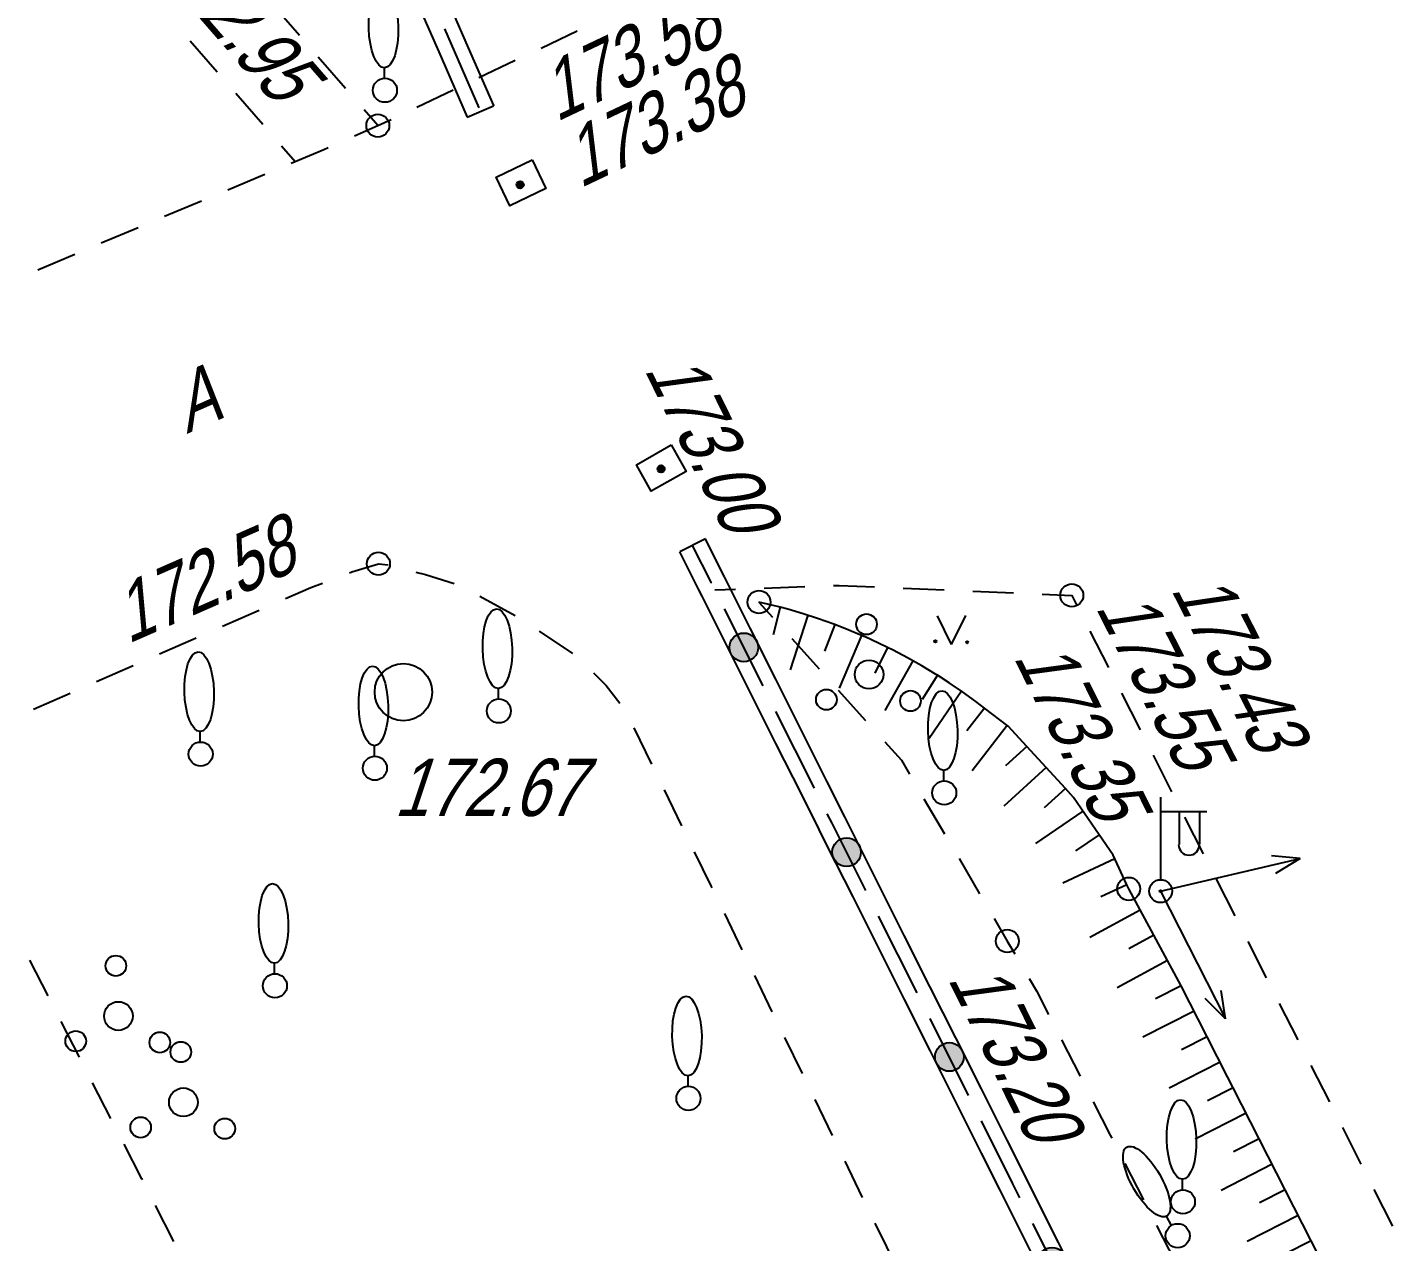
# Model space of a CAD drawing. Header units: metres. Extents: x -584 to -429, y 22748 to 22926.
# Drawn here: x -537.72 to -513.84, y 22766.34 to 22787.53 of the extents above; entities that cross this region are included whole.
import ezdxf
from ezdxf.enums import TextEntityAlignment as Align

# ---------------------------------------------------------------- set-up
doc = ezdxf.new("R2010")
doc.units = ezdxf.units.M
doc.header["$MEASUREMENT"] = 0
for name, color, linetype, lineweight in [('Горизонтали', 7, 'Continuous', 25), ('Граница улицы', 7, 'Continuous', 25), ('Колодцы', 7, 'Continuous', 25), ('Леса и газоны', 7, 'Continuous', 25), ('Ограды', 7, 'Continuous', 25), ('Отдельно стоящее дерево', 7, 'Continuous', 25), ('Откосы', 7, 'Continuous', 25), ('Фонари', 7, 'Continuous', 25)]:
    doc.layers.add(name, color=color, linetype=linetype, lineweight=lineweight)
doc.styles.add('Style-RUSSIAN_1251 I 0.32289', font='RUSSIAN_1251.shx', dxfattribs={"oblique": 18.5})

# ---------------------------------------------------------------- blocks, each defined once
blk = doc.blocks.new('PIKET_41')
at = {"layer": 'Горизонтали', "color": 7, "linetype": 'Continuous', "lineweight": 25}
blk.add_arc((0, 0), 0.2, 0, 360, dxfattribs=at)
blk = doc.blocks.new('TOCSKA')
at = {"layer": 'Ограды', "linetype": 'Continuous', "lineweight": 25}
h = blk.add_hatch(color=7, dxfattribs=at)
edge = h.paths.add_edge_path()
edge.add_arc((0, 0), 0.0625, 0, 360)
at = {"layer": 'Ограды', "color": 7, "linetype": 'Continuous', "lineweight": 25}
blk.add_circle((0, 0), 0.0625, dxfattribs=at)
blk = doc.blocks.new('TOCSKA_1')
at = {"layer": 'Ограды', "linetype": 'Continuous', "lineweight": 25}
h = blk.add_hatch(color=7, dxfattribs=at)
edge = h.paths.add_edge_path()
edge.add_arc((0, 0), 0.0625, 0, 360)
at = {"layer": 'Ограды', "color": 7, "linetype": 'Continuous', "lineweight": 25}
blk.add_circle((0, 0), 0.0625, dxfattribs=at)
blk = doc.blocks.new('PIKET_42')
at = {"layer": 'Горизонтали', "color": 7, "linetype": 'Continuous', "lineweight": 25}
blk.add_arc((0, 0), 0.2, 0, 360, dxfattribs=at)
blk = doc.blocks.new('PIKET_43')
at = {"layer": 'Горизонтали', "color": 7, "linetype": 'Continuous', "lineweight": 25}
blk.add_arc((0, 0), 0.2, 0, 360, dxfattribs=at)
blk = doc.blocks.new('KOLOD_19')
at = {"layer": 'Колодцы', "color": 7, "linetype": 'Continuous', "lineweight": 25}
blk.add_arc((0, 0), 0.5, 0, 360, dxfattribs=at)
blk = doc.blocks.new('GAZON')
at = {"layer": 'Леса и газоны', "color": 7, "linetype": 'Continuous', "lineweight": 25}
for p in [(-0.248, 0.499), (0.251, 0.502)]:
    blk.add_line(p, (0, 0), dxfattribs=at)
for centre in [(-0.277, 0.056), (0.278, 0.039)]:
    blk.add_arc(centre, 0.02, 0, 360, dxfattribs=at)
blk.add_point((-0.29, 0.043), dxfattribs=at)
blk = doc.blocks.new('msdElementTypeLineString_7')
at = {"layer": 'Граница улицы', "color": 7, "linetype": 'Continuous', "lineweight": 25}
for p, q in [((0.154, 33.227), (0.001, 33.555)), ((1.185, 31.006), (0.88, 31.663)), ((1.699, 29.895), (1.395, 30.552)), ((2.213, 28.784), (1.909, 29.441)), ((2.727, 27.672), (2.423, 28.33)), ((3.241, 26.561), (2.937, 27.219)), ((3.755, 25.45), (3.451, 26.107)), ((4.752, 23.213), (4.462, 23.877)), ((5.24, 22.091), (4.951, 22.755)), ((5.729, 20.968), (5.44, 21.632)), ((6.218, 19.846), (5.929, 20.51)), ((6.707, 18.723), (6.418, 19.387)), ((7.196, 17.6), (6.907, 18.265)), ((7.685, 16.478), (7.396, 17.142)), ((8.174, 15.355), (7.885, 16.02)), ((8.663, 14.233), (8.373, 14.897)), ((9.152, 13.11), (8.862, 13.774)), ((10.146, 12.405), (9.55, 12.816)), ((11.155, 11.71), (10.558, 12.121)), ((12.163, 11.016), (11.567, 11.427)), ((13.172, 10.321), (12.575, 10.732)), ((15.1, 8.815), (14.54, 9.275)), ((16.046, 8.037), (15.486, 8.497)), ((16.854, 7.119), (16.379, 7.665)), ((17.658, 6.195), (17.182, 6.742)), ((18.461, 5.271), (17.986, 5.818)), ((20.068, 3.423), (19.593, 3.97)), ((20.871, 2.499), (20.396, 3.046)), ((21.675, 1.575), (21.199, 2.122)), ((22.478, 0.651), (22.003, 1.198)), ((23.044, 0.001), (22.806, 0.274))]:
    blk.add_line(p, q, dxfattribs=at)
at = {"layer": 'Граница улицы', "color": 7, "linetype": 'Continuous', "lineweight": 25, "flags": 128}
for points in [[(0.67, 32.117), (0.384, 32.736), (0.366, 32.774)], [(4.263, 24.336), (4.13, 24.641), (3.965, 24.996)], [(14.154, 9.592), (13.763, 9.914), (13.583, 10.038)], [(19.265, 4.347), (18.985, 4.669), (18.789, 4.894)]]:
    blk.add_lwpolyline(points, dxfattribs=at)
blk = doc.blocks.new('PIKET_72')
at = {"layer": 'Горизонтали', "color": 7, "linetype": 'Continuous', "lineweight": 25}
blk.add_arc((0, 0), 0.2, 0, 360, dxfattribs=at)
blk = doc.blocks.new('FONAR5_6')
at = {"layer": 'Фонари', "color": 7, "linetype": 'Continuous', "lineweight": 25}
for p, q in [((0.003, 0.2), (0.003, 1.641)), ((0.017, 1.388), (0.805, 1.388)), ((0.322, 1.371), (0.322, 0.816)), ((0.676, 1.378), (0.676, 0.823))]:
    blk.add_line(p, q, dxfattribs=at)
for centre, radius, start, end in [((0.496, 0.809), 0.181, 180, 0), ((0, 0), 0.2, 0, 360), ((0, 0), 0.02, 0, 360)]:
    blk.add_arc(centre, radius, start, end, dxfattribs=at)
blk = doc.blocks.new('STRFON_18')
at = {"layer": 'Фонари', "color": 7, "linetype": 'Continuous', "lineweight": 25, "flags": 128}
for points in [[(0, 0), (2.5, 0)], [(2.5, 0), (2.025, 0.157)], [(2.5, 0), (2.025, -0.156)]]:
    blk.add_lwpolyline(points, dxfattribs=at)
blk = doc.blocks.new('STRFON_19')
at = {"layer": 'Фонари', "color": 7, "linetype": 'Continuous', "lineweight": 25, "flags": 128}
for points in [[(0, 0), (2.5, 0)], [(2.5, 0), (2.025, 0.157)], [(2.5, 0), (2.025, -0.156)]]:
    blk.add_lwpolyline(points, dxfattribs=at)
blk = doc.blocks.new('PIKET_73')
at = {"layer": 'Горизонтали', "color": 7, "linetype": 'Continuous', "lineweight": 25}
blk.add_arc((0, 0), 0.2, 0, 360, dxfattribs=at)
blk = doc.blocks.new('msdElementTypeLineString_9')
at = {"layer": 'Граница улицы', "color": 7, "linetype": 'Continuous', "lineweight": 25}
for p, q in [((9.674, 24.226), (10.289, 23.888)), ((5.182, 23.702), (5.824, 23.984)), ((4.081, 23.22), (4.724, 23.502)), ((10.709, 23.618), (11.292, 23.226)), ((2.981, 22.737), (3.623, 23.019)), ((1.88, 22.254), (2.523, 22.536)), ((0.78, 21.771), (1.422, 22.053)), ((12.364, 21.928), (12.671, 21.297)), ((0.001, 21.43), (0.322, 21.571)), ((12.89, 20.847), (13.197, 20.216)), ((13.942, 18.686), (14.249, 18.055)), ((14.467, 17.606), (14.774, 16.975)), ((14.993, 16.525), (15.3, 15.894)), ((15.519, 15.444), (15.826, 14.813)), ((16.045, 14.364), (16.351, 13.733)), ((17.096, 12.203), (17.403, 11.572)), ((17.622, 11.122), (17.929, 10.491)), ((18.147, 10.041), (18.454, 9.41)), ((18.673, 8.961), (18.98, 8.33)), ((19.199, 7.88), (19.506, 7.249)), ((19.725, 6.8), (20.032, 6.169)), ((20.25, 5.719), (20.557, 5.088)), ((20.776, 4.638), (21.083, 4.007)), ((21.302, 3.558), (21.609, 2.927)), ((21.828, 2.477), (22.135, 1.846)), ((22.353, 1.397), (22.66, 0.766)), ((22.879, 0.316), (23.032, 0.001))]:
    blk.add_line(p, q, dxfattribs=at)
at = {"layer": 'Граница улицы', "color": 7, "linetype": 'Continuous', "lineweight": 25, "flags": 128}
for points in [[(7.396, 24.636), (7.44, 24.653), (7.904, 24.793), (8.073, 24.775)], [(8.555, 24.648), (8.725, 24.606), (9.228, 24.448)], [(6.282, 24.185), (6.721, 24.378), (6.929, 24.457)], [(11.658, 22.889), (11.879, 22.668), (12.119, 22.361)], [(13.416, 19.767), (13.705, 19.173), (13.723, 19.136)], [(16.57, 13.283), (16.77, 12.872), (16.877, 12.652)]]:
    blk.add_lwpolyline(points, dxfattribs=at)
blk = doc.blocks.new('msdElementTypeLineString_10')
at = {"layer": 'Граница улицы', "color": 7, "linetype": 'Continuous', "lineweight": 25}
for p, q in [((0.001, 20.559), (0.358, 20.571)), ((0.858, 20.589), (1.572, 20.615)), ((3.286, 20.588), (4, 20.557)), ((4.5, 20.536), (5.214, 20.505)), ((6.547, 19.839), (6.871, 19.201)), ((7.098, 18.756), (7.422, 18.118)), ((7.648, 17.673), (7.973, 17.035)), ((8.199, 16.59), (8.524, 15.952)), ((8.75, 15.506), (9.074, 14.869)), ((9.301, 14.423), (9.625, 13.786)), ((9.852, 13.34), (10.176, 12.703)), ((10.403, 12.257), (10.727, 11.62)), ((10.954, 11.174), (11.278, 10.537)), ((11.505, 10.091), (11.829, 9.454)), ((12.056, 9.008), (12.38, 8.371)), ((12.607, 7.925), (12.931, 7.288)), ((13.157, 6.842), (13.482, 6.204)), ((13.708, 5.759), (14.033, 5.121)), ((14.259, 4.676), (14.583, 4.038)), ((14.81, 3.593), (15.134, 2.955)), ((15.359, 2.509), (15.671, 1.865)), ((15.889, 1.415), (16.202, 0.772)), ((16.42, 0.322), (16.576, 0))]:
    blk.add_line(p, q, dxfattribs=at)
at = {"layer": 'Граница улицы', "color": 7, "linetype": 'Continuous', "lineweight": 25, "flags": 128}
for points in [[(2.072, 20.632), (2.17, 20.636), (2.786, 20.609)], [(5.714, 20.484), (6.23, 20.462), (6.32, 20.284)]]:
    blk.add_lwpolyline(points, dxfattribs=at)
blk = doc.blocks.new('msdElementTypeLineString_11')
at = {"layer": 'Ограды', "linetype": 'Continuous', "lineweight": 25}
h = blk.add_hatch(color=7, dxfattribs=at)
edge = h.paths.add_edge_path()
edge.add_arc((1.643, 22.872), 0.25, 0, 360)
h = blk.add_hatch(color=7, dxfattribs=at)
edge = h.paths.add_edge_path()
edge.add_arc((3.437, 19.297), 0.25, 0, 360)
h = blk.add_hatch(color=7, dxfattribs=at)
edge = h.paths.add_edge_path()
edge.add_arc((5.231, 15.722), 0.25, 0, 360)
h = blk.add_hatch(color=7, dxfattribs=at)
edge = h.paths.add_edge_path()
edge.add_arc((7.024, 12.147), 0.25, 0, 360)
h = blk.add_hatch(color=7, dxfattribs=at)
edge = h.paths.add_edge_path()
edge.add_arc((8.818, 8.572), 0.25, 0, 360)
h = blk.add_hatch(color=7, dxfattribs=at)
edge = h.paths.add_edge_path()
edge.add_arc((10.612, 4.996), 0.25, 0, 360)
h = blk.add_hatch(color=7, dxfattribs=at)
edge = h.paths.add_edge_path()
edge.add_arc((12.406, 1.421), 0.25, 0, 360)
at = {"layer": 'Ограды', "color": 7, "linetype": 'Continuous', "lineweight": 25}
for p, q in [((0.973, 24.764), (0.527, 24.54)), ((1.979, 22.202), (1.307, 23.543)), ((2.203, 22.314), (1.754, 23.208)), ((1.756, 22.09), (1.307, 22.984)), ((2.651, 21.42), (2.203, 22.314)), ((2.204, 21.196), (1.756, 22.09)), ((2.876, 20.414), (2.203, 21.755)), ((3.1, 20.527), (2.651, 21.42)), ((2.653, 20.302), (2.204, 21.196)), ((3.996, 18.739), (3.548, 19.633)), ((3.55, 18.515), (3.101, 19.409)), ((4.445, 17.845), (3.996, 18.739)), ((3.998, 17.621), (3.55, 18.515)), ((4.67, 16.839), (3.997, 18.18)), ((4.893, 16.951), (4.445, 17.845)), ((4.446, 16.727), (3.998, 17.621)), ((4.895, 15.833), (4.446, 16.727)), ((5.342, 16.058), (4.893, 16.951)), ((5.567, 15.052), (4.894, 16.392)), ((5.79, 15.164), (5.342, 16.058)), ((5.343, 14.94), (4.895, 15.833)), ((6.239, 14.27), (5.79, 15.164)), ((5.792, 14.046), (5.343, 14.94)), ((7.136, 12.482), (6.687, 13.376)), ((6.689, 12.258), (6.24, 13.152)), ((7.361, 11.476), (6.688, 12.817)), ((7.584, 11.589), (7.136, 12.482)), ((7.137, 11.364), (6.689, 12.258)), ((8.033, 10.695), (7.584, 11.589)), ((7.586, 10.471), (7.137, 11.364)), ((8.258, 9.689), (7.585, 11.03)), ((8.481, 9.801), (8.033, 10.695)), ((8.034, 9.577), (7.586, 10.471)), ((8.93, 8.907), (8.481, 9.801)), ((8.483, 8.683), (8.034, 9.577)), ((9.155, 7.901), (8.482, 9.242)), ((9.378, 8.013), (8.93, 8.907)), ((8.931, 7.789), (8.483, 8.683)), ((9.826, 7.12), (9.378, 8.013)), ((9.38, 6.895), (8.931, 7.789)), ((10.051, 6.114), (9.379, 7.454)), ((10.275, 6.226), (9.826, 7.12)), ((9.828, 6.001), (9.38, 6.895)), ((10.723, 5.332), (10.275, 6.226)), ((10.276, 5.108), (9.828, 6.001)), ((10.948, 4.326), (10.276, 5.667)), ((11.172, 4.438), (10.723, 5.332)), ((10.725, 4.214), (10.276, 5.108)), ((11.62, 3.544), (11.172, 4.438)), ((11.173, 3.32), (10.725, 4.214)), ((11.845, 2.538), (11.173, 3.879)), ((12.069, 2.651), (11.62, 3.544)), ((11.622, 2.426), (11.173, 3.32)), ((12.517, 1.757), (12.069, 2.651)), ((12.07, 1.532), (11.622, 2.426)), ((12.742, 0.751), (12.069, 2.091)), ((12.966, 0.863), (12.517, 1.757)), ((12.519, 0.639), (12.07, 1.532)), ((12.966, 0.863), (12.519, 0.639))]:
    blk.add_line(p, q, dxfattribs=at)
at = {"layer": 'Ограды', "color": 7, "linetype": 'Continuous', "lineweight": 25, "flags": 128}
for points in [[(1.082, 23.99), (1.078, 23.999), (0.75, 24.652)], [(1.306, 24.102), (1.301, 24.111), (0.973, 24.764)], [(0.859, 23.878), (0.854, 23.886), (0.527, 24.54)], [(1.754, 23.208), (1.363, 23.988), (1.306, 24.102)], [(1.307, 22.984), (0.916, 23.763), (0.859, 23.878)], [(3.548, 19.633), (3.407, 19.915), (3.1, 20.527)], [(3.101, 19.409), (2.96, 19.69), (2.653, 20.302)], [(3.773, 18.627), (3.183, 19.802), (3.1, 19.968)], [(6.464, 13.264), (6.34, 13.51), (5.791, 14.605)], [(6.687, 13.376), (6.564, 13.622), (6.239, 14.27)], [(6.24, 13.152), (6.117, 13.398), (5.792, 14.046)]]:
    blk.add_lwpolyline(points, dxfattribs=at)
at = {"layer": 'Ограды', "color": 7, "linetype": 'Continuous', "lineweight": 25}
for centre in [(1.643, 22.872), (1.643, 22.872), (3.437, 19.297), (3.437, 19.297), (5.231, 15.722), (5.231, 15.722), (7.024, 12.147), (7.024, 12.147), (8.818, 8.572), (8.818, 8.572), (10.612, 4.996), (10.612, 4.996), (12.406, 1.421), (12.406, 1.421)]:
    blk.add_circle(centre, 0.25, dxfattribs=at)
blk = doc.blocks.new('msdElementTypeLineString_12')
at = {"layer": 'Граница улицы', "color": 7, "linetype": 'Continuous', "lineweight": 25}
for p, q in [((30.721, 2.107), (31.191, 1.566)), ((31.519, 1.189), (31.99, 0.648)), ((32.318, 0.271), (32.553, 0))]:
    blk.add_line(p, q, dxfattribs=at)
blk = doc.blocks.new('msdElementTypeLineString_14')
at = {"layer": 'Откосы', "color": 7, "linetype": 'Continuous', "lineweight": 25}
for p, q in [((0, 22.079), (0.238, 21.814)), ((0.573, 21.443), (1.049, 20.913)), ((1.384, 20.541), (1.86, 20.012)), ((2.879, 18.646), (3.239, 18.031)), ((3.492, 17.6), (3.852, 16.985)), ((5.282, 14.435), (5.607, 13.801)), ((6.387, 12.277), (6.712, 11.643)), ((6.94, 11.198), (7.264, 10.564)), ((7.492, 10.118), (7.817, 9.484)), ((8.044, 9.039), (8.369, 8.405)), ((9.132, 6.872), (9.442, 6.231)), ((9.659, 5.78), (9.969, 5.139)), ((10.186, 4.688), (10.496, 4.047)), ((10.713, 3.597), (11.023, 2.955)), ((11.24, 2.505), (11.549, 1.863)), ((11.767, 1.413), (12.076, 0.771)), ((12.294, 0.321), (12.449, 0))]:
    blk.add_line(p, q, dxfattribs=at)
at = {"layer": 'Откосы', "color": 7, "linetype": 'Continuous', "lineweight": 25, "flags": 128}
for points in [[(2.195, 19.64), (2.486, 19.316), (2.626, 19.077)], [(4.104, 16.554), (4.334, 16.162), (4.465, 15.939)], [(4.717, 15.508), (4.845, 15.29), (5.055, 14.881)], [(5.835, 13.356), (6.133, 12.774), (6.159, 12.722)], [(8.597, 7.96), (8.778, 7.606), (8.915, 7.323)]]:
    blk.add_lwpolyline(points, dxfattribs=at)
blk = doc.blocks.new('msdElementTypeLineString_17')
at = {"layer": 'Откосы', "color": 7, "linetype": 'Continuous', "lineweight": 25}
for p, q in [((1.372, 21.856), (1.245, 21.373)), ((1.852, 21.717), (1.544, 20.766)), ((2.325, 21.554), (2.144, 21.088)), ((2.789, 21.366), (2.4, 20.445)), ((3.242, 21.156), (3.022, 20.707)), ((3.685, 20.924), (3.195, 20.052)), ((4.116, 20.67), (3.846, 20.249)), ((4.533, 20.395), (3.971, 19.567)), ((4.935, 20.098), (4.631, 19.701)), ((5.332, 19.794), (4.724, 19)), ((5.673, 19.428), (5.305, 19.09)), ((6.349, 18.692), (5.673, 19.428)), ((6.011, 19.06), (5.274, 18.384)), ((6.349, 18.692), (5.981, 18.354)), ((6.655, 18.298), (5.829, 17.734)), ((6.937, 17.885), (6.524, 17.603)), ((7.209, 17.466), (6.303, 17.043)), ((7.421, 17.014), (6.968, 16.802)), ((7.655, 16.572), (6.776, 16.095)), ((7.894, 16.132), (7.454, 15.894)), ((8.132, 15.693), (7.253, 15.216)), ((8.367, 15.251), (7.921, 15.024)), ((8.821, 14.361), (8.367, 15.251)), ((8.594, 14.806), (7.703, 14.352)), ((8.821, 14.361), (8.376, 14.133)), ((9.049, 13.915), (8.158, 13.461)), ((9.276, 13.47), (8.831, 13.243)), ((9.731, 12.579), (9.276, 13.47)), ((9.503, 13.025), (8.613, 12.57)), ((9.731, 12.579), (9.285, 12.352)), ((10.185, 11.689), (9.731, 12.579)), ((9.958, 12.134), (9.067, 11.679)), ((10.185, 11.689), (9.74, 11.461)), ((10.64, 10.798), (10.185, 11.689)), ((10.413, 11.243), (9.522, 10.789)), ((10.64, 10.798), (10.194, 10.571)), ((11.094, 9.907), (10.64, 10.798)), ((10.867, 10.353), (9.976, 9.898)), ((11.094, 9.907), (10.649, 9.68)), ((11.549, 9.017), (11.094, 9.907)), ((11.322, 9.462), (10.431, 9.007)), ((11.549, 9.017), (11.104, 8.789)), ((12.004, 8.126), (11.549, 9.017)), ((11.776, 8.571), (10.886, 8.117)), ((12.004, 8.126), (11.558, 7.899)), ((12.458, 7.235), (12.004, 8.126)), ((12.231, 7.681), (11.34, 7.226)), ((12.458, 7.235), (12.013, 7.008)), ((12.913, 6.345), (12.458, 7.235)), ((12.686, 6.79), (11.795, 6.335)), ((12.913, 6.345), (12.467, 6.117)), ((13.367, 5.454), (12.913, 6.345)), ((13.14, 5.899), (12.249, 5.445)), ((13.367, 5.454), (12.922, 5.227)), ((13.822, 4.563), (13.367, 5.454)), ((13.595, 5.008), (12.704, 4.554)), ((13.822, 4.563), (13.377, 4.336)), ((14.277, 3.672), (13.822, 4.563)), ((14.049, 4.118), (13.159, 3.663)), ((14.277, 3.672), (13.831, 3.445)), ((14.731, 2.782), (14.277, 3.672)), ((14.504, 3.227), (13.613, 2.772)), ((14.731, 2.782), (14.286, 2.554)), ((15.186, 1.891), (14.731, 2.782)), ((14.959, 2.336), (14.068, 1.882)), ((15.186, 1.891), (14.74, 1.664)), ((15.64, 1), (15.186, 1.891)), ((15.413, 1.446), (14.522, 0.991)), ((15.64, 1), (15.195, 0.773))]:
    blk.add_line(p, q, dxfattribs=at)
at = {"layer": 'Откосы', "color": 7, "linetype": 'Continuous', "lineweight": 25, "flags": 128}
for points in [[(1.372, 21.856), (1.227, 21.894), (1, 21.948)], [(2.325, 21.554), (2.307, 21.56), (2.041, 21.655), (1.772, 21.743), (1.501, 21.822), (1.372, 21.856)], [(3.242, 21.156), (3.089, 21.231), (2.855, 21.338), (2.832, 21.348), (2.571, 21.458), (2.325, 21.554)], [(4.116, 20.67), (4.082, 20.691), (3.84, 20.837), (3.593, 20.975), (3.343, 21.107), (3.242, 21.156)], [(4.935, 20.098), (4.784, 20.214), (4.554, 20.38), (4.32, 20.539), (4.116, 20.67)], [(5.673, 19.428), (5.349, 19.782), (4.935, 20.098)], [(6.937, 17.885), (6.493, 18.535), (6.349, 18.692)], [(7.421, 17.014), (7.18, 17.529), (6.937, 17.885)], [(7.894, 16.132), (7.455, 16.941), (7.421, 17.014)], [(8.367, 15.251), (8.291, 15.4), (7.894, 16.132)], [(9.276, 13.47), (9.178, 13.662), (8.821, 14.361)]]:
    blk.add_lwpolyline(points, dxfattribs=at)
blk = doc.blocks.new('PIKET_75')
at = {"layer": 'Горизонтали', "color": 7, "linetype": 'Continuous', "lineweight": 25}
blk.add_arc((0, 0), 0.2, 0, 360, dxfattribs=at)
blk = doc.blocks.new('DEREVO_7')
at = {"layer": 'Отдельно стоящее дерево', "color": 7, "linetype": 'Continuous', "lineweight": 25, "flags": 128}
blk.add_lwpolyline([(-0.007, 0.21), (-0.007, 0.393)], dxfattribs=at)
at = {"layer": 'Отдельно стоящее дерево', "color": 7, "linetype": 'Continuous', "lineweight": 25}
blk.add_arc((0, 0), 0.21, 0, 360, dxfattribs=at)
blk.add_ellipse((-0.025, 1.088), major_axis=(-0.019, 0.695), ratio=0.369829, dxfattribs=at)
blk = doc.blocks.new('DEREVO_8')
at = {"layer": 'Отдельно стоящее дерево', "color": 7, "linetype": 'Continuous', "lineweight": 25, "flags": 128}
blk.add_lwpolyline([(-0.007, 0.21), (-0.007, 0.393)], dxfattribs=at)
at = {"layer": 'Отдельно стоящее дерево', "color": 7, "linetype": 'Continuous', "lineweight": 25}
blk.add_arc((0, 0), 0.21, 0, 360, dxfattribs=at)
blk.add_ellipse((-0.025, 1.088), major_axis=(-0.019, 0.695), ratio=0.369829, dxfattribs=at)
blk = doc.blocks.new('DEREVO_9')
at = {"layer": 'Отдельно стоящее дерево', "color": 7, "linetype": 'Continuous', "lineweight": 25, "flags": 128}
blk.add_lwpolyline([(-0.007, 0.21), (-0.007, 0.393)], dxfattribs=at)
at = {"layer": 'Отдельно стоящее дерево', "color": 7, "linetype": 'Continuous', "lineweight": 25}
blk.add_arc((0, 0), 0.21, 0, 359.99999, dxfattribs=at)
blk.add_ellipse((-0.0255, 1.088), major_axis=(-0.0185, 0.695), ratio=0.3698286, dxfattribs=at)
blk = doc.blocks.new('KUST1')
at = {"layer": 'Отдельно стоящее дерево', "color": 7, "linetype": 'Continuous', "lineweight": 25}
for centre, radius in [((-0.044, 0.877), 0.18), ((0, 0), 0.25), ((-0.745, -0.439), 0.18), ((0.723, -0.461), 0.18)]:
    blk.add_arc(centre, radius, 0, 360, dxfattribs=at)
blk = doc.blocks.new('DEREVO_10')
at = {"layer": 'Отдельно стоящее дерево', "color": 7, "linetype": 'Continuous', "lineweight": 25, "flags": 128}
blk.add_lwpolyline([(-0.007, 0.21), (-0.007, 0.393)], dxfattribs=at)
at = {"layer": 'Отдельно стоящее дерево', "color": 7, "linetype": 'Continuous', "lineweight": 25}
blk.add_arc((0, 0), 0.21, 0, 360, dxfattribs=at)
blk.add_ellipse((-0.025, 1.088), major_axis=(-0.019, 0.695), ratio=0.369829, dxfattribs=at)
blk = doc.blocks.new('DEREVO_47')
at = {"layer": 'Отдельно стоящее дерево', "color": 7, "linetype": 'Continuous', "lineweight": 25, "flags": 128}
blk.add_lwpolyline([(-0.007, 0.21), (-0.007, 0.393)], dxfattribs=at)
at = {"layer": 'Отдельно стоящее дерево', "color": 7, "linetype": 'Continuous', "lineweight": 25}
blk.add_arc((0, 0), 0.21, 0, 359.99999, dxfattribs=at)
blk.add_ellipse((-0.0255, 1.088), major_axis=(-0.0185, 0.695), ratio=0.3698286, dxfattribs=at)
blk = doc.blocks.new('DEREVO_48')
at = {"layer": 'Отдельно стоящее дерево', "color": 7, "linetype": 'Continuous', "lineweight": 25, "flags": 128}
blk.add_lwpolyline([(-0.007, 0.21), (-0.007, 0.393)], dxfattribs=at)
at = {"layer": 'Отдельно стоящее дерево', "color": 7, "linetype": 'Continuous', "lineweight": 25}
blk.add_arc((0, 0), 0.21, 0, 359.99999, dxfattribs=at)
blk.add_ellipse((-0.0255, 1.088), major_axis=(-0.0185, 0.695), ratio=0.3698286, dxfattribs=at)
blk = doc.blocks.new('DEREVO_49')
at = {"layer": 'Отдельно стоящее дерево', "color": 7, "linetype": 'Continuous', "lineweight": 25, "flags": 128}
blk.add_lwpolyline([(-0.007, 0.21), (-0.007, 0.393)], dxfattribs=at)
at = {"layer": 'Отдельно стоящее дерево', "color": 7, "linetype": 'Continuous', "lineweight": 25}
blk.add_arc((0, 0), 0.21, 0, 360, dxfattribs=at)
blk.add_ellipse((-0.026, 1.088), major_axis=(-0.019, 0.695), ratio=0.369829, dxfattribs=at)
blk = doc.blocks.new('DEREVO_50')
at = {"layer": 'Отдельно стоящее дерево', "color": 7, "linetype": 'Continuous', "lineweight": 25, "flags": 128}
blk.add_lwpolyline([(-0.007, 0.21), (-0.007, 0.393)], dxfattribs=at)
at = {"layer": 'Отдельно стоящее дерево', "color": 7, "linetype": 'Continuous', "lineweight": 25}
blk.add_arc((0, 0), 0.21, 0, 359.99999, dxfattribs=at)
blk.add_ellipse((-0.0255, 1.088), major_axis=(-0.0185, 0.695), ratio=0.3698286, dxfattribs=at)
blk = doc.blocks.new('KUST1_1')
at = {"layer": 'Отдельно стоящее дерево', "color": 7, "linetype": 'Continuous', "lineweight": 25}
for centre, radius in [((-0.044, 0.877), 0.18), ((0, 0), 0.25), ((-0.745, -0.439), 0.18), ((0.723, -0.461), 0.18)]:
    blk.add_arc(centre, radius, 0, 360, dxfattribs=at)
blk = doc.blocks.new('KUST1_2')
at = {"layer": 'Отдельно стоящее дерево', "color": 7, "linetype": 'Continuous', "lineweight": 25}
for centre, radius in [((-0.044, 0.877), 0.18), ((0, 0), 0.25), ((-0.745, -0.439), 0.18), ((0.723, -0.461), 0.18)]:
    blk.add_arc(centre, radius, 0, 360, dxfattribs=at)
blk = doc.blocks.new('DEREVO_53')
at = {"layer": 'Отдельно стоящее дерево', "color": 7, "linetype": 'Continuous', "lineweight": 25, "flags": 128}
blk.add_lwpolyline([(-0.007, 0.21), (-0.007, 0.393)], dxfattribs=at)
at = {"layer": 'Отдельно стоящее дерево', "color": 7, "linetype": 'Continuous', "lineweight": 25}
blk.add_arc((0, 0), 0.21, 0, 360, dxfattribs=at)
blk.add_ellipse((-0.025, 1.088), major_axis=(-0.019, 0.695), ratio=0.369829, dxfattribs=at)
blk = doc.blocks.new('msdElementTypeLineString_32')
at = {"layer": 'Граница улицы', "color": 7, "linetype": 'Continuous', "lineweight": 25}
for p, q in [((15.947, 5.824), (16.579, 6.125)), ((14.863, 5.31), (15.495, 5.61)), ((13.779, 4.795), (14.411, 5.095)), ((10.481, 3.352), (11.126, 3.624)), ((9.374, 2.887), (10.02, 3.158)), ((8.268, 2.422), (8.914, 2.693)), ((7.162, 1.956), (7.807, 2.228))]:
    blk.add_line(p, q, dxfattribs=at)
at = {"layer": 'Граница улицы', "color": 7, "linetype": 'Continuous', "lineweight": 25, "flags": 128}
for points in [[(12.689, 4.292), (13.097, 4.471), (13.327, 4.58)], [(11.587, 3.817), (11.653, 3.845), (12.154, 4.056), (12.232, 4.09)]]:
    blk.add_lwpolyline(points, dxfattribs=at)
blk = doc.blocks.new('msdElementTypeLineString_33')
at = {"layer": 'Граница улицы', "color": 7, "linetype": 'Continuous', "lineweight": 25}
for p, q in [((30.48, 22.181), (30.159, 22.807)), ((31.028, 21.11), (30.707, 21.736)), ((31.576, 20.039), (31.255, 20.665)), ((32.672, 17.897), (32.351, 18.523))]:
    blk.add_line(p, q, dxfattribs=at)
at = {"layer": 'Граница улицы', "color": 7, "linetype": 'Continuous', "lineweight": 25, "flags": 128}
blk.add_lwpolyline([(32.124, 18.968), (32.115, 18.986), (31.803, 19.594)], dxfattribs=at)
blk = doc.blocks.new('msdElementTypeLineString_50')
at = {"layer": 'Ограды', "color": 7, "linetype": 'Continuous', "lineweight": 25}
for p, q in [((31.071, 2.192), (31.67, 0.817)), ((31.012, 1.702), (31.411, 0.786)), ((31.527, 1.771), (31.927, 0.855)), ((31.411, 0.786), (31.47, 0.651)), ((31.47, 0.651), (31.928, 0.851)), ((31.927, 0.855), (31.928, 0.851))]:
    blk.add_line(p, q, dxfattribs=at)
at = {"layer": 'Ограды', "color": 7, "linetype": 'Continuous', "lineweight": 25, "flags": 128}
for points in [[(31.127, 2.688), (31.173, 2.584), (31.527, 1.771)], [(30.612, 2.619), (30.714, 2.384), (31.012, 1.702)]]:
    blk.add_lwpolyline(points, dxfattribs=at)

msp = doc.modelspace()

# ---------------------------------------------------------------- linework, layer by layer
at = {"layer": 'Ограды', "color": 7, "linetype": 'Continuous', "lineweight": 25, "flags": 128}
for points in [[(-528.909, 22785.223), (-528.669, 22784.723), (-529.3, 22784.42), (-529.54, 22784.92), (-528.909, 22785.223)], [(-526.481, 22780.244), (-526.221, 22779.784), (-526.83, 22779.44), (-527.09, 22779.9), (-526.481, 22780.244)]]:
    msp.add_lwpolyline(points, dxfattribs=at)

# ---------------------------------------------------------------- block references
at = {"layer": 'Горизонтали', "color": 7, "linetype": 'Continuous', "lineweight": 25}
for name, p in [('PIKET_41', (-531.603, 22785.819)), ('PIKET_42', (-531.592, 22778.171)), ('PIKET_43', (-524.949, 22777.503)), ('PIKET_75', (-519.488, 22777.619)), ('PIKET_73', (-518.494, 22772.496)), ('PIKET_72', (-520.615, 22771.586))]:
    msp.add_blockref(name, p, dxfattribs=at)
at = {"layer": 'Граница улицы', "color": 7, "linetype": 'Continuous', "lineweight": 25}
for name, p in [('msdElementTypeLineString_33', (-567.837, 22748.447)), ('msdElementTypeLineString_12', (-565.6, 22785.193)), ('msdElementTypeLineString_32', (-544.7, 22781.348)), ('msdElementTypeLineString_7', (-554.647, 22785.818)), ('msdElementTypeLineString_9', (-539.496, 22753.378)), ('msdElementTypeLineString_10', (-525.718, 22757.157))]:
    msp.add_blockref(name, p, dxfattribs=at)
at = {"layer": 'Колодцы', "color": 7, "linetype": 'Continuous', "lineweight": 25}
msp.add_blockref('KOLOD_19', (-531.157, 22775.931), dxfattribs=at)
at = {"layer": 'Леса и газоны', "color": 7, "linetype": 'Continuous', "lineweight": 25}
msp.add_blockref('GAZON', (-521.593, 22776.763), dxfattribs=at)
at = {"layer": 'Ограды', "color": 7, "linetype": 'Continuous', "lineweight": 25}
for name, p in [('msdElementTypeLineString_50', (-561.512, 22785.313)), ('TOCSKA', (-529.119, 22784.786)), ('TOCSKA_1', (-526.659, 22779.827)), ('msdElementTypeLineString_11', (-526.857, 22753.84))]:
    msp.add_blockref(name, p, dxfattribs=at)
at = {"layer": 'Отдельно стоящее дерево', "color": 7, "linetype": 'Continuous', "lineweight": 25}
for name, p in [('DEREVO_10', (-531.479, 22786.435)), ('DEREVO_47', (-529.49, 22775.602)), ('KUST1', (-523.028, 22776.238)), ('DEREVO_49', (-534.696, 22774.849)), ('DEREVO_48', (-531.654, 22774.602)), ('DEREVO_9', (-521.715, 22774.172)), ('DEREVO_50', (-533.399, 22770.805)), ('KUST1_1', (-536.132, 22770.277)), ('DEREVO_53', (-526.181, 22768.84)), ('KUST1_2', (-534.998, 22768.772)), ('DEREVO_8', (-517.548, 22767.034))]:
    msp.add_blockref(name, p, dxfattribs=at)
at = {"layer": 'Отдельно стоящее дерево', "color": 7, "linetype": 'Continuous', "lineweight": 25, "rotation": 28.44077834920622}
msp.add_blockref('DEREVO_7', (-517.64, 22766.442), dxfattribs=at)
at = {"layer": 'Откосы', "color": 7, "linetype": 'Continuous', "lineweight": 25}
for name, p in [('msdElementTypeLineString_14', (-524.949, 22755.424)), ('msdElementTypeLineString_17', (-525.949, 22755.555))]:
    msp.add_blockref(name, p, dxfattribs=at)
at = {"layer": 'Фонари', "color": 7, "linetype": 'Continuous', "lineweight": 25}
msp.add_blockref('FONAR5_6', (-517.938, 22772.456), dxfattribs=at)
for name, xscale, yscale, zscale, rotation in [('STRFON_19', 1.000000942055182, 1.000000942055182, 1.000000942055182, 13.22605242623512), ('STRFON_18', 1.000002565921655, 1.000002565921655, 1.000002565921655, 296.9413840880171)]:
    msp.add_blockref(name, (-517.938, 22772.456), dxfattribs=dict(at, xscale=xscale, yscale=yscale, zscale=zscale, rotation=rotation))

# ---------------------------------------------------------------- texts
at = {"layer": 'Горизонтали', "color": 7, "linetype": 'Continuous', "lineweight": 25, "style": 'Style-RUSSIAN_1251 I 0.32289', "oblique": 18.5}
for s, rotation, width, p in [('172.95', 311.0101, 0.799996, (-535.531, 22788.63)), ('173.38', 25.4044, 0.799996, (-528.073, 22784.72)), ('173.00', 296.2247, 0.799996, (-526.959, 22781.566)), ('172.58', 23.6874, 0.799996, (-535.964, 22776.768)), ('173.43', 296.96, 0.8, (-517.764, 22777.728)), ('173.55', 296.96, 0.8, (-519.082, 22777.415)), ('173.35', 296.2247, 0.799996, (-520.512, 22776.546)), ('173.20', 296.2247, 0.799996, (-521.66, 22770.931))]:
    msp.add_text(s, height=1, rotation=rotation, dxfattribs=dict(at, width=width)).set_placement(p)
at = {"layer": 'Горизонтали', "color": 7, "linetype": 'Continuous', "lineweight": 25, "style": 'Style-RUSSIAN_1251 I 0.32289', "oblique": 18.5, "width": 0.799996}
msp.add_text('173.58', height=1, rotation=25.4044, dxfattribs=at).set_placement((-528.915, 22786.78), align=Align.TOP_LEFT)
at = {"layer": 'Граница улицы', "color": 7, "linetype": 'Continuous', "lineweight": 25, "style": 'Style-RUSSIAN_1251 I 0.32289', "oblique": 18.5, "width": 0.799995}
msp.add_text('А', height=1, rotation=23.7477, dxfattribs=at).set_placement((-534.94, 22780.434))
at = {"layer": 'Колодцы', "color": 7, "linetype": 'Continuous', "lineweight": 25, "style": 'Style-RUSSIAN_1251 I 0.32289', "oblique": 18.5, "width": 0.799996}
msp.add_text('172.67', height=1, dxfattribs=at).set_placement((-531.323, 22773.768))

doc.saveas('drawing.dxf')
